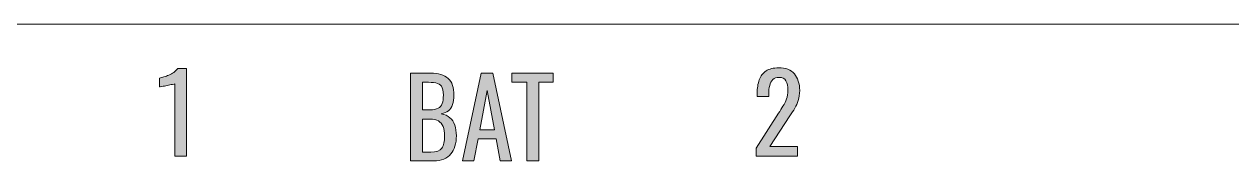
# Model space of a CAD drawing. Header units: inches. Extents: x 290.3 to 322.7, y 391.4 to 401.6.
# Drawn here: x 303.33 to 308.9, y 400.97 to 401.6 of the extents above; entities that cross this region are included whole.
import ezdxf

# ---------------------------------------------------------------- set-up
doc = ezdxf.new("R2010")
doc.units = ezdxf.units.IN
doc.header["$MEASUREMENT"] = 0
doc.layers.add('Elec_Holes v6_0', color=7, linetype='Continuous')
doc.layers.add('TEXT', color=7, linetype='Continuous')

# ---------------------------------------------------------------- blocks, each defined once
blk = doc.blocks.new('block 63')
at = {"layer": 'Elec_Holes v6_0', "lineweight": 0}
blk.add_lwpolyline([(290.25, 401.6), (322.75, 401.6)], dxfattribs=at)
blk = doc.blocks.new('block 261')
at = {"layer": 'TEXT'}
h = blk.add_hatch(color=7, dxfattribs=at)
h.dxf.hatch_style = 2
edge = h.paths.add_edge_path()
edge.add_spline(control_points=[(305.1099, 400.9688), (305.1099, 400.9688), (305.1099, 401.3735), (305.1099, 401.3735), (305.1099, 401.3735), (305.2026, 401.3735), (305.2026, 401.3735), (305.2212, 401.3735), (305.2368, 401.3716), (305.2505, 401.3677), (305.2637, 401.3638), (305.2749, 401.3574), (305.2842, 401.3491), (305.293, 401.3408), (305.2998, 401.3306), (305.3042, 401.3174), (305.3086, 401.3047), (305.3105, 401.2896), (305.3105, 401.2725), (305.3105, 401.2554), (305.3086, 401.2412), (305.3042, 401.229), (305.3003, 401.2168), (305.2939, 401.207), (305.2852, 401.2002), (305.2769, 401.1934), (305.2661, 401.189), (305.2524, 401.1865), (305.269, 401.1831), (305.2822, 401.1768), (305.292, 401.168), (305.3022, 401.1592), (305.3096, 401.1479), (305.3145, 401.1338), (305.3193, 401.1201), (305.3218, 401.1035), (305.3218, 401.0845), (305.3218, 401.0669), (305.3198, 401.0513), (305.3154, 401.0366), (305.3115, 401.0225), (305.3052, 401.0103), (305.2969, 401.0005), (305.2886, 400.9902), (305.2773, 400.9824), (305.2642, 400.9771), (305.251, 400.9717), (305.2358, 400.9688), (305.2178, 400.9688), (305.2178, 400.9688), (305.1099, 400.9688), (305.1099, 400.9688)], knot_values=[0, 0, 0, 0, 1, 1, 1, 2, 2, 2, 3, 3, 3, 4, 4, 4, 5, 5, 5, 6, 6, 6, 7, 7, 7, 8, 8, 8, 9, 9, 9, 10, 10, 10, 11, 11, 11, 12, 12, 12, 13, 13, 13, 14, 14, 14, 15, 15, 15, 16, 16, 16, 17, 17, 17, 17], degree=3, periodic=0)
edge = h.paths.add_edge_path()
edge.add_spline(control_points=[(305.166, 401.2046), (305.166, 401.2046), (305.1997, 401.2046), (305.1997, 401.2046), (305.2158, 401.2046), (305.228, 401.207), (305.2373, 401.2114), (305.2461, 401.2158), (305.2524, 401.2231), (305.2563, 401.2334), (305.2598, 401.2432), (305.2617, 401.2563), (305.2617, 401.2725), (305.2617, 401.291), (305.2588, 401.3042), (305.2529, 401.313), (305.2476, 401.3213), (305.2388, 401.3262), (305.2266, 401.3286), (305.2148, 401.3306), (305.1987, 401.3315), (305.1797, 401.3315), (305.1797, 401.3315), (305.166, 401.3315), (305.166, 401.3315), (305.166, 401.3315), (305.166, 401.2046), (305.166, 401.2046)], knot_values=[0, 0, 0, 0, 1, 1, 1, 2, 2, 2, 3, 3, 3, 4, 4, 4, 5, 5, 5, 6, 6, 6, 7, 7, 7, 8, 8, 8, 9, 9, 9, 9], degree=3, periodic=0)
edge = h.paths.add_edge_path()
edge.add_spline(control_points=[(305.166, 401.0093), (305.166, 401.0093), (305.2041, 401.0093), (305.2041, 401.0093), (305.2295, 401.0093), (305.2466, 401.0151), (305.2549, 401.0269), (305.2632, 401.0391), (305.2676, 401.0581), (305.2676, 401.0845), (305.2676, 401.1011), (305.2651, 401.1157), (305.2607, 401.127), (305.2563, 401.1387), (305.249, 401.147), (305.2393, 401.1528), (305.2295, 401.1587), (305.2163, 401.1616), (305.1997, 401.1616), (305.1997, 401.1616), (305.166, 401.1616), (305.166, 401.1616), (305.166, 401.1616), (305.166, 401.0093), (305.166, 401.0093)], knot_values=[0, 0, 0, 0, 1, 1, 1, 2, 2, 2, 3, 3, 3, 4, 4, 4, 5, 5, 5, 6, 6, 6, 7, 7, 7, 8, 8, 8, 8], degree=3, periodic=0)
h = blk.add_hatch(color=7, dxfattribs=at)
h.dxf.hatch_style = 2
h.paths.add_polyline_path([(305.3496, 400.9688), (305.436, 401.3735), (305.4902, 401.3735), (305.5767, 400.9688), (305.5234, 400.9688), (305.5049, 401.0708), (305.4224, 401.0708), (305.4028, 400.9688)])
h.paths.add_polyline_path([(305.4297, 401.1113), (305.4976, 401.1113), (305.4634, 401.2939)])
h = blk.add_hatch(color=7, dxfattribs=at)
h.dxf.hatch_style = 2
h.paths.add_polyline_path([(305.6465, 400.9688), (305.6465, 401.3315), (305.5776, 401.3315), (305.5776, 401.3735), (305.7695, 401.3735), (305.7695, 401.3315), (305.7026, 401.3315), (305.7026, 400.9688)])
at = {"layer": 'TEXT', "lineweight": 0}
for points in [[(305.3496, 400.9688), (305.436, 401.3735), (305.4902, 401.3735), (305.5767, 400.9688), (305.5234, 400.9688), (305.5049, 401.0708), (305.4224, 401.0708), (305.4028, 400.9688), (305.3496, 400.9688)], [(305.6465, 400.9688), (305.6465, 401.3315), (305.5776, 401.3315), (305.5776, 401.3735), (305.7695, 401.3735), (305.7695, 401.3315), (305.7026, 401.3315), (305.7026, 400.9688), (305.6465, 400.9688)], [(305.4297, 401.1113), (305.4976, 401.1113), (305.4634, 401.2939), (305.4297, 401.1113)]]:
    blk.add_lwpolyline(points, dxfattribs=at)
for points, knots in [([(305.1099, 400.9688), (305.1099, 400.9688), (305.1099, 401.3735), (305.1099, 401.3735), (305.1099, 401.3735), (305.2026, 401.3735), (305.2026, 401.3735), (305.2212, 401.3735), (305.2368, 401.3716), (305.2505, 401.3677), (305.2637, 401.3638), (305.2749, 401.3574), (305.2842, 401.3491), (305.293, 401.3408), (305.2998, 401.3306), (305.3042, 401.3174), (305.3086, 401.3047), (305.3105, 401.2896), (305.3105, 401.2725), (305.3105, 401.2554), (305.3086, 401.2412), (305.3042, 401.229), (305.3003, 401.2168), (305.2939, 401.207), (305.2852, 401.2002), (305.2769, 401.1934), (305.2661, 401.189), (305.2524, 401.1865), (305.269, 401.1831), (305.2822, 401.1768), (305.292, 401.168), (305.3022, 401.1592), (305.3096, 401.1479), (305.3145, 401.1338), (305.3193, 401.1201), (305.3218, 401.1035), (305.3218, 401.0845), (305.3218, 401.0669), (305.3198, 401.0513), (305.3154, 401.0366), (305.3115, 401.0225), (305.3052, 401.0103), (305.2969, 401.0005), (305.2886, 400.9902), (305.2773, 400.9824), (305.2642, 400.9771), (305.251, 400.9717), (305.2358, 400.9688), (305.2178, 400.9688), (305.2178, 400.9688), (305.1099, 400.9688), (305.1099, 400.9688)], [0, 0, 0, 0, 1, 1, 1, 2, 2, 2, 3, 3, 3, 4, 4, 4, 5, 5, 5, 6, 6, 6, 7, 7, 7, 8, 8, 8, 9, 9, 9, 10, 10, 10, 11, 11, 11, 12, 12, 12, 13, 13, 13, 14, 14, 14, 15, 15, 15, 16, 16, 16, 17, 17, 17, 17]), ([(305.166, 401.2046), (305.166, 401.2046), (305.1997, 401.2046), (305.1997, 401.2046), (305.2158, 401.2046), (305.228, 401.207), (305.2373, 401.2114), (305.2461, 401.2158), (305.2524, 401.2231), (305.2563, 401.2334), (305.2598, 401.2432), (305.2617, 401.2563), (305.2617, 401.2725), (305.2617, 401.291), (305.2588, 401.3042), (305.2529, 401.313), (305.2476, 401.3213), (305.2388, 401.3262), (305.2266, 401.3286), (305.2148, 401.3306), (305.1987, 401.3315), (305.1797, 401.3315), (305.1797, 401.3315), (305.166, 401.3315), (305.166, 401.3315), (305.166, 401.3315), (305.166, 401.2046), (305.166, 401.2046)], [0, 0, 0, 0, 1, 1, 1, 2, 2, 2, 3, 3, 3, 4, 4, 4, 5, 5, 5, 6, 6, 6, 7, 7, 7, 8, 8, 8, 9, 9, 9, 9]), ([(305.166, 401.0093), (305.166, 401.0093), (305.2041, 401.0093), (305.2041, 401.0093), (305.2295, 401.0093), (305.2466, 401.0151), (305.2549, 401.0269), (305.2632, 401.0391), (305.2676, 401.0581), (305.2676, 401.0845), (305.2676, 401.1011), (305.2651, 401.1157), (305.2607, 401.127), (305.2563, 401.1387), (305.249, 401.147), (305.2393, 401.1528), (305.2295, 401.1587), (305.2163, 401.1616), (305.1997, 401.1616), (305.1997, 401.1616), (305.166, 401.1616), (305.166, 401.1616), (305.166, 401.1616), (305.166, 401.0093), (305.166, 401.0093)], [0, 0, 0, 0, 1, 1, 1, 2, 2, 2, 3, 3, 3, 4, 4, 4, 5, 5, 5, 6, 6, 6, 7, 7, 7, 8, 8, 8, 8])]:
    blk.add_open_spline(points, degree=3, knots=knots, dxfattribs=at)
blk = doc.blocks.new('block 262')
at = {"layer": 'TEXT'}
h = blk.add_hatch(color=7, dxfattribs=at)
h.dxf.hatch_style = 2
edge = h.paths.add_edge_path()
edge.add_spline(control_points=[(304.022, 400.9897), (304.022, 400.9897), (304.022, 401.3247), (304.022, 401.3247), (304.0215, 401.3242), (304.0181, 401.3232), (304.0107, 401.3218), (304.0034, 401.3203), (303.9956, 401.3184), (303.9863, 401.3169), (303.9775, 401.3149), (303.9697, 401.3135), (303.9624, 401.312), (303.9556, 401.311), (303.9517, 401.3101), (303.9517, 401.3101), (303.9517, 401.3101), (303.9517, 401.3506), (303.9517, 401.3506), (303.957, 401.3521), (303.9639, 401.354), (303.9712, 401.3564), (303.979, 401.3584), (303.9863, 401.3613), (303.9941, 401.3647), (304.002, 401.3682), (304.0098, 401.3721), (304.0166, 401.3774), (304.0239, 401.3823), (304.0298, 401.3882), (304.0352, 401.3945), (304.0352, 401.3945), (304.0757, 401.3945), (304.0757, 401.3945), (304.0757, 401.3945), (304.0757, 400.9897), (304.0757, 400.9897), (304.0757, 400.9897), (304.022, 400.9897), (304.022, 400.9897)], knot_values=[0, 0, 0, 0, 1, 1, 1, 2, 2, 2, 3, 3, 3, 4, 4, 4, 5, 5, 5, 6, 6, 6, 7, 7, 7, 8, 8, 8, 9, 9, 9, 10, 10, 10, 11, 11, 11, 12, 12, 12, 13, 13, 13, 13], degree=3, periodic=0)
at = {"layer": 'TEXT', "lineweight": 0}
blk.add_open_spline([(304.022, 400.9897), (304.022, 400.9897), (304.022, 401.3247), (304.022, 401.3247), (304.0215, 401.3242), (304.0181, 401.3232), (304.0107, 401.3218), (304.0034, 401.3203), (303.9956, 401.3184), (303.9863, 401.3169), (303.9775, 401.3149), (303.9697, 401.3135), (303.9624, 401.312), (303.9556, 401.311), (303.9517, 401.3101), (303.9517, 401.3101), (303.9517, 401.3101), (303.9517, 401.3506), (303.9517, 401.3506), (303.957, 401.3521), (303.9639, 401.354), (303.9712, 401.3564), (303.979, 401.3584), (303.9863, 401.3613), (303.9941, 401.3647), (304.002, 401.3682), (304.0098, 401.3721), (304.0166, 401.3774), (304.0239, 401.3823), (304.0298, 401.3882), (304.0352, 401.3945), (304.0352, 401.3945), (304.0757, 401.3945), (304.0757, 401.3945), (304.0757, 401.3945), (304.0757, 400.9897), (304.0757, 400.9897), (304.0757, 400.9897), (304.022, 400.9897), (304.022, 400.9897)], degree=3, knots=[0, 0, 0, 0, 1, 1, 1, 2, 2, 2, 3, 3, 3, 4, 4, 4, 5, 5, 5, 6, 6, 6, 7, 7, 7, 8, 8, 8, 9, 9, 9, 10, 10, 10, 11, 11, 11, 12, 12, 12, 13, 13, 13, 13], dxfattribs=at)
blk = doc.blocks.new('block 263')
at = {"layer": 'TEXT'}
h = blk.add_hatch(color=7, dxfattribs=at)
h.dxf.hatch_style = 2
edge = h.paths.add_edge_path()
edge.add_spline(control_points=[(306.7061, 400.9897), (306.7061, 400.9897), (306.7061, 401.0278), (306.7061, 401.0278), (306.7061, 401.0278), (306.8096, 401.1885), (306.8096, 401.1885), (306.8174, 401.2002), (306.8242, 401.2114), (306.8301, 401.2217), (306.8369, 401.2319), (306.8428, 401.2432), (306.8467, 401.2544), (306.8506, 401.2661), (306.8525, 401.2793), (306.8525, 401.2944), (306.8525, 401.313), (306.8496, 401.3276), (306.8438, 401.3384), (306.8379, 401.3491), (306.8271, 401.354), (306.8125, 401.354), (306.7998, 401.354), (306.79, 401.3506), (306.7832, 401.3438), (306.7754, 401.3369), (306.7705, 401.3276), (306.7686, 401.3164), (306.7656, 401.3047), (306.7646, 401.293), (306.7646, 401.2798), (306.7646, 401.2798), (306.7646, 401.2661), (306.7646, 401.2661), (306.7646, 401.2661), (306.7109, 401.2661), (306.7109, 401.2661), (306.7109, 401.2661), (306.7109, 401.2803), (306.7109, 401.2803), (306.7109, 401.3047), (306.7139, 401.3257), (306.7207, 401.3428), (306.7266, 401.3604), (306.7373, 401.374), (306.752, 401.3838), (306.7666, 401.3936), (306.7861, 401.3984), (306.8096, 401.3984), (306.8428, 401.3984), (306.8672, 401.3892), (306.8828, 401.3706), (306.8984, 401.3521), (306.9072, 401.3262), (306.9072, 401.2939), (306.9072, 401.2764), (306.9043, 401.2612), (306.9004, 401.248), (306.8965, 401.2354), (306.8906, 401.2231), (306.8848, 401.2119), (306.8779, 401.2002), (306.8701, 401.189), (306.8623, 401.1768), (306.8623, 401.1768), (306.7695, 401.0347), (306.7695, 401.0347), (306.7695, 401.0347), (306.8975, 401.0347), (306.8975, 401.0347), (306.8975, 401.0347), (306.8975, 400.9897), (306.8975, 400.9897), (306.8975, 400.9897), (306.7061, 400.9897), (306.7061, 400.9897)], knot_values=[0, 0, 0, 0, 1, 1, 1, 2, 2, 2, 3, 3, 3, 4, 4, 4, 5, 5, 5, 6, 6, 6, 7, 7, 7, 8, 8, 8, 9, 9, 9, 10, 10, 10, 11, 11, 11, 12, 12, 12, 13, 13, 13, 14, 14, 14, 15, 15, 15, 16, 16, 16, 17, 17, 17, 18, 18, 18, 19, 19, 19, 20, 20, 20, 21, 21, 21, 22, 22, 22, 23, 23, 23, 24, 24, 24, 25, 25, 25, 25], degree=3, periodic=0)
at = {"layer": 'TEXT', "lineweight": 0}
blk.add_open_spline([(306.7061, 400.9897), (306.7061, 400.9897), (306.7061, 401.0278), (306.7061, 401.0278), (306.7061, 401.0278), (306.8096, 401.1885), (306.8096, 401.1885), (306.8174, 401.2002), (306.8242, 401.2114), (306.8301, 401.2217), (306.8369, 401.2319), (306.8428, 401.2432), (306.8467, 401.2544), (306.8506, 401.2661), (306.8525, 401.2793), (306.8525, 401.2944), (306.8525, 401.313), (306.8496, 401.3276), (306.8438, 401.3384), (306.8379, 401.3491), (306.8271, 401.354), (306.8125, 401.354), (306.7998, 401.354), (306.79, 401.3506), (306.7832, 401.3438), (306.7754, 401.3369), (306.7705, 401.3276), (306.7686, 401.3164), (306.7656, 401.3047), (306.7646, 401.293), (306.7646, 401.2798), (306.7646, 401.2798), (306.7646, 401.2661), (306.7646, 401.2661), (306.7646, 401.2661), (306.7109, 401.2661), (306.7109, 401.2661), (306.7109, 401.2661), (306.7109, 401.2803), (306.7109, 401.2803), (306.7109, 401.3047), (306.7139, 401.3257), (306.7207, 401.3428), (306.7266, 401.3604), (306.7373, 401.374), (306.752, 401.3838), (306.7666, 401.3936), (306.7861, 401.3984), (306.8096, 401.3984), (306.8428, 401.3984), (306.8672, 401.3892), (306.8828, 401.3706), (306.8984, 401.3521), (306.9072, 401.3262), (306.9072, 401.2939), (306.9072, 401.2764), (306.9043, 401.2612), (306.9004, 401.248), (306.8965, 401.2354), (306.8906, 401.2231), (306.8848, 401.2119), (306.8779, 401.2002), (306.8701, 401.189), (306.8623, 401.1768), (306.8623, 401.1768), (306.7695, 401.0347), (306.7695, 401.0347), (306.7695, 401.0347), (306.8975, 401.0347), (306.8975, 401.0347), (306.8975, 401.0347), (306.8975, 400.9897), (306.8975, 400.9897), (306.8975, 400.9897), (306.7061, 400.9897), (306.7061, 400.9897)], degree=3, knots=[0, 0, 0, 0, 1, 1, 1, 2, 2, 2, 3, 3, 3, 4, 4, 4, 5, 5, 5, 6, 6, 6, 7, 7, 7, 8, 8, 8, 9, 9, 9, 10, 10, 10, 11, 11, 11, 12, 12, 12, 13, 13, 13, 14, 14, 14, 15, 15, 15, 16, 16, 16, 17, 17, 17, 18, 18, 18, 19, 19, 19, 20, 20, 20, 21, 21, 21, 22, 22, 22, 23, 23, 23, 24, 24, 24, 25, 25, 25, 25], dxfattribs=at)

msp = doc.modelspace()

# ---------------------------------------------------------------- block references
at = {"layer": 'Elec_Holes v6_0'}
msp.add_blockref('block 63', (0, 0), dxfattribs=at)
at = {"layer": 'TEXT'}
for name in ['block 262', 'block 261', 'block 263']:
    msp.add_blockref(name, (0, 0), dxfattribs=at)

doc.saveas('drawing.dxf')
